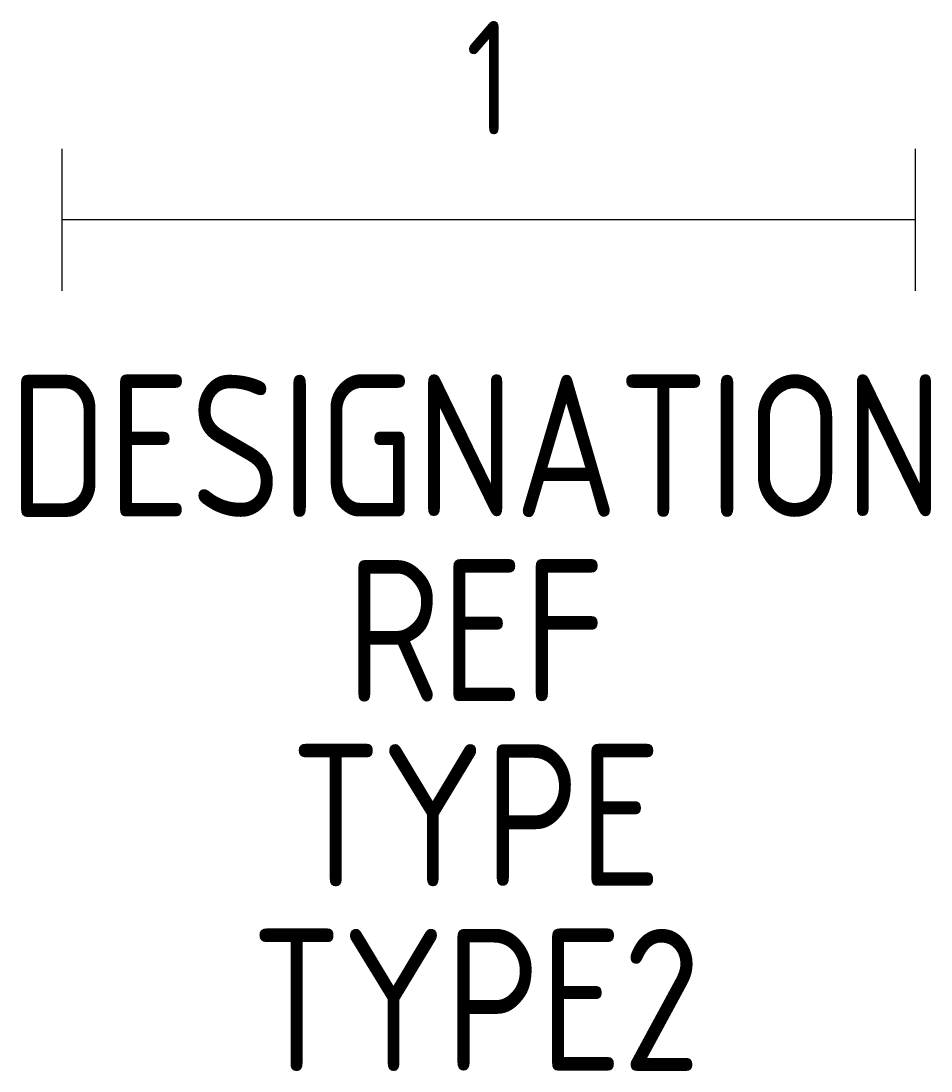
# Model space of a CAD drawing. Header units: millimetres. Extents: x -0.7 to 15.3, y -15 to 3.5.
import ezdxf
from ezdxf.enums import TextEntityAlignment as Align

# ---------------------------------------------------------------- set-up
doc = ezdxf.new("R2010")
doc.units = ezdxf.units.MM
doc.layers.add('SYMB_TXT_NOM', color=3, linetype='Continuous')
doc.layers.add('SYMBOLE', color=3, linetype='Continuous')
doc.styles.add('NET2_5', font='isocp.shx', dxfattribs={"width": 0.9, "height": 2.5})
doc.styles.add('NET_2', font='isocp.shx', dxfattribs={"width": 0.9, "height": 2})

msp = doc.modelspace()

# ---------------------------------------------------------------- linework, layer by layer
at = {"layer": 'SYMBOLE'}
for p, q in [((0, -1.25), (0, 1.25)), ((15, -1.25), (15, 1.25)), ((15, 0), (0, 0))]:
    msp.add_line(p, q, dxfattribs=at)

# ---------------------------------------------------------------- texts
at = {"layer": 'SYMB_TXT_NOM', "style": 'NET_2', "width": 0.9, "flags": 8}
msp.add_attdef('1', text='N', height=2, dxfattribs=at).set_placement((7.5, 2.5), align=Align.MIDDLE_CENTER)
at = {"layer": 'SYMB_TXT_NOM', "style": 'NET2_5', "width": 0.9, "flags": 8}
for tag, text, p in [('DESIGNATION', 'E?', (7.275, -5.224)), ('REF', '', (7.275, -8.474)), ('TYPE', '', (7.275, -11.724)), ('TYPE2', '', (7.275, -14.974))]:
    msp.add_attdef(tag, text=text, height=2.5, dxfattribs=at).set_placement(p, align=Align.CENTER)

doc.saveas('drawing.dxf')
